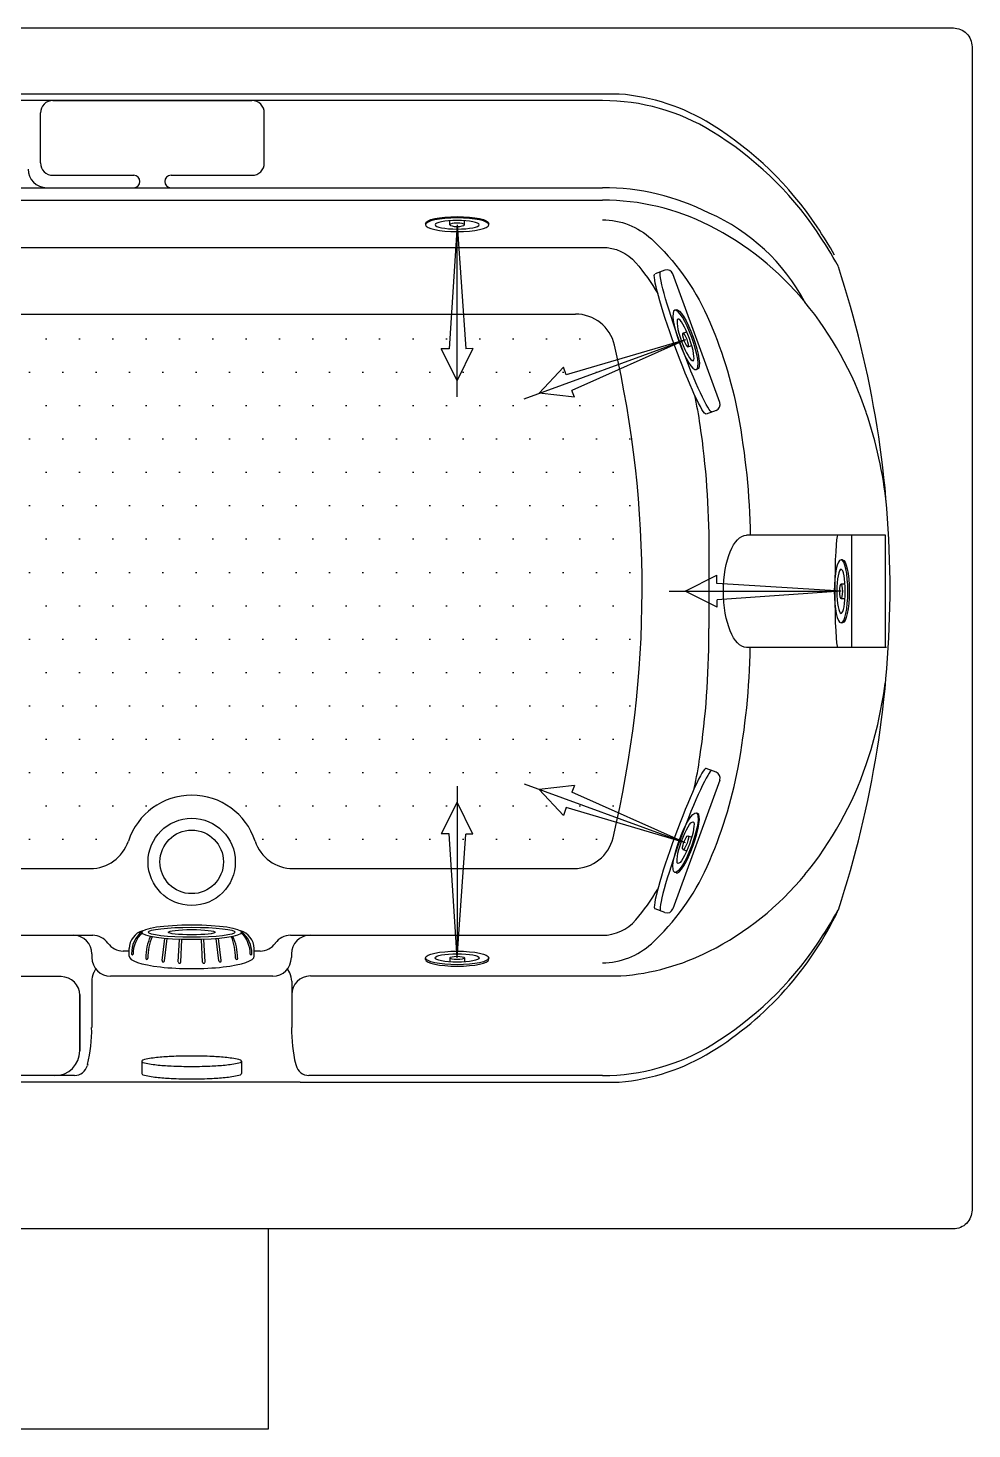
# Model space of a CAD drawing. Header units: millimetres. Extents: x -1228.07 to -1226.47, y 2261.23 to 2262.28.
# Drawn here: x -1227.181 to -1226.473, y 2261.226 to 2262.276 of the extents above; entities that cross this region are included whole.
import ezdxf

# ---------------------------------------------------------------- set-up
doc = ezdxf.new("R2010")
doc.units = ezdxf.units.MM
doc.header["$LTSCALE"] = 10
doc.linetypes.add('CENTER', pattern=[2, 1.25, -0.25, 0.25, -0.25])
for name, color, linetype in [('CONTOR04', 7, 'Continuous'), ('jacuzzi', 1, 'Continuous'), ('LCENTR02', 1, 'CENTER'), ('LCOTA02', 1, 'Continuous')]:
    doc.layers.add(name, color=color, linetype=linetype)

# ---------------------------------------------------------------- blocks, each defined once
blk = doc.blocks.new('A$C302A24D9')
at = {"layer": 'jacuzzi'}
for p, q in [((0, 1.23), (0, 1.02)), ((1.81, 1.02), (1.81, 1.61)), ((2.9, 1.02), (2.9, 1.61)), ((4.71, 1.23), (4.71, 1.02))]:
    blk.add_line(p, q, dxfattribs=at)
at = {"layer": 'jacuzzi', "extrusion": (0, 0, -1)}
for centre, major_axis, ratio, start_param, end_param in [((2.36, 1.23), (2.36, 0), 0.431953, 3.141593, 6.283185), ((2.36, 1.02), (2.36, 0), 0.431953, 3.141593, 9.424778), ((2.36, 1.02), (1.65, 0), 0.381644, 3.141593, 9.424778), ((2.36, 1.02), (0.544, 0), 0.461888, 1.570796326794896, 7.853981633974482)]:
    blk.add_ellipse(centre, major_axis=major_axis, ratio=ratio, start_param=start_param, end_param=end_param, dxfattribs=at)
blk = doc.blocks.new('BMG')
at = {"layer": 'LCENTR02'}
blk.add_line((0, -12.84), (0, 1.55), dxfattribs=at)
at = {"layer": 'LCOTA02'}
for p, q in [((0, 0), (-0.59, -9.27)), ((0, 0), (0.64, -9.26)), ((0, -11.64), (-1.2, -9.27)), ((-0.59, -9.27), (-1.2, -9.27)), ((1.18, -9.25), (0, -11.64)), ((1.18, -9.25), (0.64, -9.26))]:
    blk.add_line(p, q, dxfattribs=at)
at = {"layer": 'CONTOR04', "yscale": 0.5}
blk.add_blockref('A$C302A24D9', (-2.36, -0.51), dxfattribs=at)

msp = doc.modelspace()

# ---------------------------------------------------------------- hatches: boundary and pattern name
at = {"layer": 'jacuzzi'}
h = msp.add_hatch(dxfattribs=at)
h.set_pattern_fill('DOTS', color=256, scale=0.4, style=0)
h.set_pattern_definition([(0, (-1254.44251, 2258.2927), (0.0125, 0.025), [0, -0.025])])
h.paths.add_polyline_path([(-1227.1344, 2261.6457, 0.284079), (-1227.1076, 2261.6622, 0.036532), (-1227.1059, 2261.6663, -0.72393), (-1227.0109, 2261.6663, 0.323974), (-1226.9824, 2261.6457), (-1226.7717, 2261.6457, 0.347675), (-1226.7425, 2261.6688, 0.115309), (-1226.7415, 2262.0381, 0.349236), (-1226.7707, 2262.0613), (-1227.7761, 2262.0613, 0.414216), (-1227.8061, 2262.0313, -0.056768), (-1227.8054, 2262.0381, 0.115309), (-1227.8043, 2261.6688, 0.347675), (-1227.7751, 2261.6457)])

# ---------------------------------------------------------------- linework, layer by layer
for p, q in [((-1226.7379, 2262.2262), (-1227.4845, 2262.2262)), ((-1226.7504, 2262.2213), (-1227.4845, 2262.2213)), ((-1227.1625, 2262.2213), (-1227.0133, 2262.2213)), ((-1227.1718, 2262.1746), (-1227.1718, 2262.212)), ((-1227.004, 2262.1746), (-1227.004, 2262.212)), ((-1227.1625, 2262.1653), (-1227.1019, 2262.1653)), ((-1227.0739, 2262.1653), (-1227.0133, 2262.1653)), ((-1227.7964, 2262.156), (-1226.7504, 2262.156)), ((-1227.4845, 2262.1466), (-1226.7504, 2262.1466)), ((-1227.7964, 2262.1113), (-1226.7504, 2262.1113)), ((-1226.7036, 2262.0942), (-1226.711, 2262.0915)), ((-1226.6625, 2261.995), (-1226.6977, 2262.0914)), ((-1227.7761, 2262.0613), (-1226.7707, 2262.0613)), ((-1226.6653, 2261.989), (-1226.6727, 2261.9863)), ((-1226.5383, 2261.8955), (-1226.6425, 2261.8955)), ((-1226.5638, 2261.8955), (-1226.5638, 2261.8115)), ((-1226.5385, 2261.8955), (-1226.5385, 2261.8115)), ((-1226.6707, 2261.8855), (-1226.6707, 2261.8257)), ((-1226.6707, 2261.8214), (-1226.6707, 2261.8257)), ((-1226.5376, 2261.8115), (-1226.6425, 2261.8115)), ((-1226.6625, 2261.712), (-1226.6977, 2261.6155)), ((-1226.6653, 2261.718), (-1226.6727, 2261.7207)), ((-1227.7751, 2261.6457), (-1227.1344, 2261.6457)), ((-1226.9824, 2261.6457), (-1226.7717, 2261.6457)), ((-1226.7036, 2261.6128), (-1226.711, 2261.6154)), ((-1227.7964, 2261.5957), (-1227.1326, 2261.5957)), ((-1226.9843, 2261.5957), (-1226.7504, 2261.5957)), ((-1227.1053, 2261.58), (-1227.1053, 2261.5857)), ((-1227.1053, 2261.58), (-1227.1053, 2261.5857)), ((-1227.0806, 2261.5768), (-1227.0786, 2261.5933)), ((-1227.0788, 2261.5766), (-1227.0768, 2261.5932)), ((-1227.0685, 2261.5757), (-1227.0676, 2261.5926)), ((-1227.0666, 2261.5756), (-1227.0658, 2261.5926)), ((-1227.0502, 2261.5756), (-1227.0511, 2261.5926)), ((-1227.0484, 2261.5757), (-1227.0492, 2261.5926)), ((-1227.038, 2261.5766), (-1227.0401, 2261.5932)), ((-1227.0362, 2261.5768), (-1227.0382, 2261.5933)), ((-1227.0115, 2261.58), (-1227.0116, 2261.5857)), ((-1227.1332, 2261.5817), (-1227.1332, 2261.579)), ((-1227.1053, 2261.5839), (-1227.1098, 2261.5839)), ((-1227.0071, 2261.5839), (-1227.0116, 2261.5839)), ((-1226.9837, 2261.5817), (-1226.9837, 2261.579)), ((-1227.1563, 2261.5647), (-1227.4601, 2261.5647)), ((-1227.1319, 2261.5675), (-1227.1304, 2261.5706)), ((-1226.9977, 2261.565), (-1227.1192, 2261.565)), ((-1226.9849, 2261.5675), (-1226.9865, 2261.5706)), ((-1226.9694, 2261.5652), (-1226.7367, 2261.5652)), ((-1227.1334, 2261.5612), (-1227.1334, 2261.5266)), ((-1226.9834, 2261.5612), (-1226.9834, 2261.5266)), ((-1227.1423, 2261.5512), (-1227.1423, 2261.5092)), ((-1227.1423, 2261.5092), (-1227.1423, 2261.5507)), ((-1227.0958, 2261.5013), (-1227.0958, 2261.4921)), ((-1227.0211, 2261.5013), (-1227.0211, 2261.4921)), ((-1227.1463, 2261.4906), (-1227.7964, 2261.4906)), ((-1227.1364, 2261.4988), (-1227.1366, 2261.498)), ((-1226.9804, 2261.4988), (-1226.9802, 2261.498)), ((-1226.7504, 2261.4906), (-1226.9705, 2261.4906)), ((-1226.977, 2261.4857), (-1227.8089, 2261.4857)), ((-1226.977, 2261.4857), (-1226.7379, 2261.4857)), ((-1227.0008, 2261.2257), (-1227.0008, 2261.3757)), ((-1227.6008, 2261.2257), (-1227.0008, 2261.2257))]:
    msp.add_line(p, q, dxfattribs=at)
at = {"layer": 'jacuzzi', "color": 3}
msp.add_lwpolyline([(-1226.4734, 2261.3897, -0.414214), (-1226.4874, 2261.3757), (-1228.0594, 2261.3757, -0.414214), (-1228.0734, 2261.3897), (-1228.0734, 2262.2617, -0.414214), (-1228.0594, 2262.2757), (-1226.4874, 2262.2757, -0.414214), (-1226.4734, 2262.2617)], format="xyb", close=True, dxfattribs=at)
at = {"layer": 'jacuzzi'}
for points in [[(-1226.7504, 2262.1319, -0.188149), (-1226.7138, 2262.1176, -0.101334), (-1226.672, 2262.0598, -0.059725), (-1226.6488, 2261.9856, -0.041549), (-1226.6396, 2261.8955)], [(-1226.7504, 2262.1113, -0.219593), (-1226.7255, 2262.0998, -0.041078), (-1226.709, 2262.0768)], [(-1226.6816, 2262.001, -0.016396), (-1226.6774, 2261.9779, -0.03634), (-1226.6707, 2261.8855)], [(-1226.6816, 2261.706, 0.016396), (-1226.6774, 2261.7291, 0.03634), (-1226.6707, 2261.8214)], [(-1226.7504, 2261.5751, 0.188149), (-1226.7138, 2261.5894, 0.101334), (-1226.672, 2261.6472, 0.059725), (-1226.6488, 2261.7214, 0.041549), (-1226.6396, 2261.8115)], [(-1226.7504, 2261.5957, 0.219593), (-1226.7255, 2261.6072, 0.041078), (-1226.709, 2261.6302)]]:
    msp.add_lwpolyline(points, format="xyb", dxfattribs=at)
for radius in [0.0327, 0.0238]:
    msp.add_circle((-1227.0584, 2261.6507), radius, dxfattribs=at)
for centre, radius, start, end in [((-1226.7504, 2262.0717), 0.155, 58.1595, 85.3728), ((-1227.1625, 2262.212), 0.00933, 90, 180), ((-1227.0133, 2262.212), 0.00933, 0, 90), ((-1226.7504, 2262.064), 0.1573, 58.5685, 90), ((-1226.8058, 2261.9825), 0.26, 33.7034, 58.1595), ((-1226.8027, 2261.9785), 0.2575, 34.1275, 58.5685), ((-1227.1625, 2262.1746), 0.00933, 180, 270), ((-1227.0133, 2262.1746), 0.00933, 270, 0), ((-1227.1671, 2262.17), 0.014, 180, 270), ((-1227.1019, 2262.1606), 0.00467, 270, 90), ((-1227.0739, 2262.1606), 0.00467, 90, 270), ((-1226.7504, 2261.9783), 0.1777, 63.261, 90), ((-1226.7504, 2261.969), 0.1777, 63.261, 90), ((-1226.7311, 2261.9998), 0.15, 27.9953, 66.1713), ((-1226.7707, 2261.9287), 0.2228, 39.4263, 63.261), ((-1226.8937, 2261.9239), 0.3656, 29.7855, 33.7034), ((-1226.8856, 2261.9223), 0.3576, 29.256, 34.1275), ((-1226.702, 2262.0898), 0.00467, 20, 110), ((-1227.3131, 2261.854), 0.7783, 0, 18.1597), ((-1226.8025, 2261.9026), 0.2639, 18.8066, 39.4263), ((-1226.7707, 2262.0313), 0.03, 12.9958, 90), ((-1227.5321, 2261.8556), 0.8114, 346.6851, 12.9958), ((-1226.6669, 2261.9934), 0.00467, 290, 20), ((-1226.8525, 2261.8855), 0.3167, 5.9547, 18.8066), ((-1227.3131, 2261.8573), 0.7783, 341.8403, 0), ((-1226.8525, 2261.8258), 0.3167, 341.1934, 352.5229), ((-1226.8025, 2261.8088), 0.2639, 320.5737, 341.1934), ((-1226.6669, 2261.7136), 0.00467, 340, 70), ((-1227.0584, 2261.6507), 0.05, 18.1962, 161.8038), ((-1226.7717, 2261.6757), 0.03, 270, 346.6851), ((-1227.1344, 2261.6757), 0.03, 270, 341.8038), ((-1226.9824, 2261.6757), 0.03, 198.1962, 270), ((-1226.7707, 2261.7827), 0.2228, 296.739, 320.5737), ((-1226.702, 2261.6171), 0.00467, 250, 340), ((-1226.7995, 2261.7212), 0.2497, 301.5878, 334.7642), ((-1226.8856, 2261.7896), 0.3576, 325.8725, 330.7365), ((-1227.1472, 2261.5817), 0.014, 0, 90), ((-1227.1326, 2261.5817), 0.014, 35.3694, 90), ((-1227.0913, 2261.5856), 0.014, 105.4909, 179.5), ((-1227.0831, 2261.5824), 0.0204, 127.8314, 181.6456), ((-1227.0797, 2261.5816), 0.0227, 134.3309, 180.2321), ((-1227.0256, 2261.5856), 0.014, 0.5, 74.4472), ((-1227.0337, 2261.5824), 0.0204, 358.3544, 52.1082), ((-1227.0372, 2261.5816), 0.0227, 359.7679, 45.0739), ((-1226.9843, 2261.5817), 0.014, 90, 144.6306), ((-1226.9697, 2261.5817), 0.014, 90, 180), ((-1227.1098, 2261.5979), 0.014, 215.3694, 270), ((-1227.0519, 2261.5783), 0.041, 156.1373, 179.444), ((-1227.0471, 2261.5783), 0.0442, 158.2863, 179.644), ((-1227.0697, 2261.5783), 0.0442, 0.356, 21.7114), ((-1227.065, 2261.5783), 0.041, 0.556, 23.8599), ((-1227.0071, 2261.5979), 0.014, 270, 324.6306), ((-1226.8027, 2261.7334), 0.2575, 301.4315, 325.8725), ((-1227.1192, 2261.579), 0.014, 180, 270), ((-1227.1029, 2261.5816), 0.000574, 158.3204, 352.6804), ((-1227.0921, 2261.5784), 0.000827, 160.0987, 10.7386), ((-1227.0797, 2261.5766), 0.000906, 170.818, 354.7502), ((-1227.0676, 2261.5756), 0.000924, 176.3618, 357.5776), ((-1227.0493, 2261.5756), 0.000924, 182.4224, 3.6382), ((-1227.0371, 2261.5766), 0.000906, 185.2498, 9.182), ((-1227.0247, 2261.5784), 0.000827, 169.2614, 19.9013), ((-1227.0139, 2261.5816), 0.000574, 187.3196, 21.6796), ((-1226.9977, 2261.579), 0.014, 270, 0), ((-1226.7504, 2261.7424), 0.1777, 274.4405, 296.739), ((-1227.1563, 2261.5507), 0.014, 0, 90), ((-1227.1563, 2261.5507), 0.014, 0, 90), ((-1227.1194, 2261.5612), 0.014, 153.4979, 180), ((-1227.1194, 2261.5612), 0.014, 153.4979, 180), ((-1226.9974, 2261.5612), 0.014, 0, 26.5021), ((-1226.9694, 2261.5512), 0.014, 90, 180), ((-1227.2391, 2261.5241), 0.1057, 346.1843, 1.3923), ((-1226.8778, 2261.5241), 0.1057, 178.6077, 193.8157), ((-1226.7504, 2261.6479), 0.1573, 270, 301.4315), ((-1227.161, 2261.5092), 0.0187, 270, 0), ((-1227.0948, 2261.5013), 0.00098, 104.1631, 180), ((-1227.0948, 2261.5013), 0.00098, 180, 255.8369), ((-1227.0773, 2261.432), 0.0724, 95.9674, 104.1631), ((-1227.0661, 2261.3246), 0.1804, 92.4792, 95.9674), ((-1227.0584, 2261.1481), 0.3571, 90, 92.4792), ((-1227.0584, 2261.1481), 0.3571, 87.5208, 90), ((-1227.0508, 2261.3246), 0.1804, 84.0326, 87.5208), ((-1227.0396, 2261.432), 0.0724, 75.8369, 84.0326), ((-1227.0221, 2261.5013), 0.00098, 0, 75.8369), ((-1227.0221, 2261.5013), 0.00098, 284.1631, 0), ((-1226.7504, 2261.6402), 0.155, 274.6272, 301.8405), ((-1227.1463, 2261.5006), 0.01, 270, 345.3158), ((-1227.0948, 2261.4921), 0.00098, 180, 255.8369), ((-1227.0773, 2261.5706), 0.0724, 255.8369, 264.0326), ((-1227.0773, 2261.5613), 0.0724, 255.8369, 264.0326), ((-1227.0661, 2261.678), 0.1804, 264.0326, 267.5208), ((-1227.0584, 2261.8545), 0.3571, 267.5208, 270), ((-1227.0584, 2261.8545), 0.3571, 270, 272.4792), ((-1227.0508, 2261.678), 0.1804, 272.4792, 275.9674), ((-1227.0396, 2261.5706), 0.0724, 275.9674, 284.1631), ((-1227.0396, 2261.5613), 0.0724, 275.9674, 284.1631), ((-1227.0221, 2261.4921), 0.00098, 284.1631, 0), ((-1226.9705, 2261.5006), 0.01, 194.6842, 270), ((-1227.0661, 2261.6687), 0.1804, 264.0326, 267.5208), ((-1227.0584, 2261.8452), 0.3571, 267.5208, 270), ((-1227.0584, 2261.8452), 0.3571, 270, 272.4792), ((-1227.0508, 2261.6687), 0.1804, 272.4792, 275.9674)]:
    msp.add_arc(centre, radius, start, end, dxfattribs=at)
at = {"layer": 'jacuzzi', "extrusion": (0, 0, -1)}
for centre, major_axis, ratio in [((-1226.6919, 2262.0389), (-0.0192, 0.0526), 0.081634), ((-1226.6876, 2262.0405), (-0.0192, 0.0526), 0.081634), ((-1226.6425, 2261.8535), (0, 0.042), 0.411322), ((-1226.5739, 2261.8535), (0, 0.042), 0.049428)]:
    msp.add_ellipse(centre, major_axis=major_axis, ratio=ratio, start_param=3.141593, end_param=6.283185, dxfattribs=at)
at = {"layer": 'jacuzzi'}
for centre, major_axis, ratio, start_param, end_param in [((-1226.6919, 2261.6681), (-0.0192, -0.0526), 0.081634, 3.141593, 6.283185), ((-1226.6876, 2261.6665), (-0.0192, -0.0526), 0.081634, 3.141593, 6.283185), ((-1227.0584, 2261.58), (-0.0469, 0), 0.198307, 6.281174, 9.428239)]:
    msp.add_ellipse(centre, major_axis=major_axis, ratio=ratio, start_param=start_param, end_param=end_param, dxfattribs=at)
for major_axis, ratio in [((-0.0373, 0), 0.1484), ((-0.0326, 0), 0.114375), ((-0.0176, 0), 0.112344)]:
    msp.add_ellipse((-1227.0584, 2261.598), major_axis=major_axis, ratio=ratio, dxfattribs=at)

# ---------------------------------------------------------------- block references
at = {"layer": 'jacuzzi', "yscale": 0.01003300330046386, "zscale": 0.0100330033003292}
for p, xscale, rotation in [((-1226.8594, 2262.1282), 0.0100330033002881, 9.531837323132834e-09), ((-1226.6882, 2262.0419), 0.0100330033002881, 289.9999997131133), ((-1226.5716, 2261.8535), 0.0100330033002881, 270.0000000000198), ((-1226.6882, 2261.6651), -0.0100330033002881, 250.0000002868867), ((-1226.8594, 2261.5787), -0.0100330033002881, 179.9999999904681)]:
    msp.add_blockref('BMG', p, dxfattribs=dict(at, xscale=xscale, rotation=rotation))

doc.saveas('drawing.dxf')
